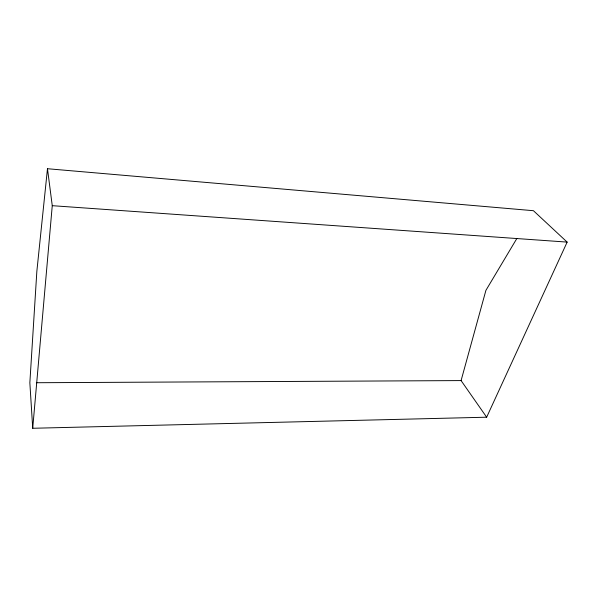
<?xml version="1.0" encoding="UTF-8"?>
<svg xmlns="http://www.w3.org/2000/svg" width="597" height="597" viewBox="0 0 597 597"><rect width="100%" height="100%" fill="white"/><g stroke="black" fill="none" stroke-linecap="round" stroke-linejoin="round"><path stroke-width="0.9" d="M32.716 428.273L52.26 205.681L47.476 168.727L533.434 210.704L567.15 242.106L486.659 417.206L32.716 428.273L29.85 382.767L36.85 271.337L47.476 168.727M486.659 417.206L461.085 380.587L485.913 290.351L516.801 238.584M36.372 382.729L461.085 380.587M52.26 205.681L567.15 242.106"/></g></svg>
